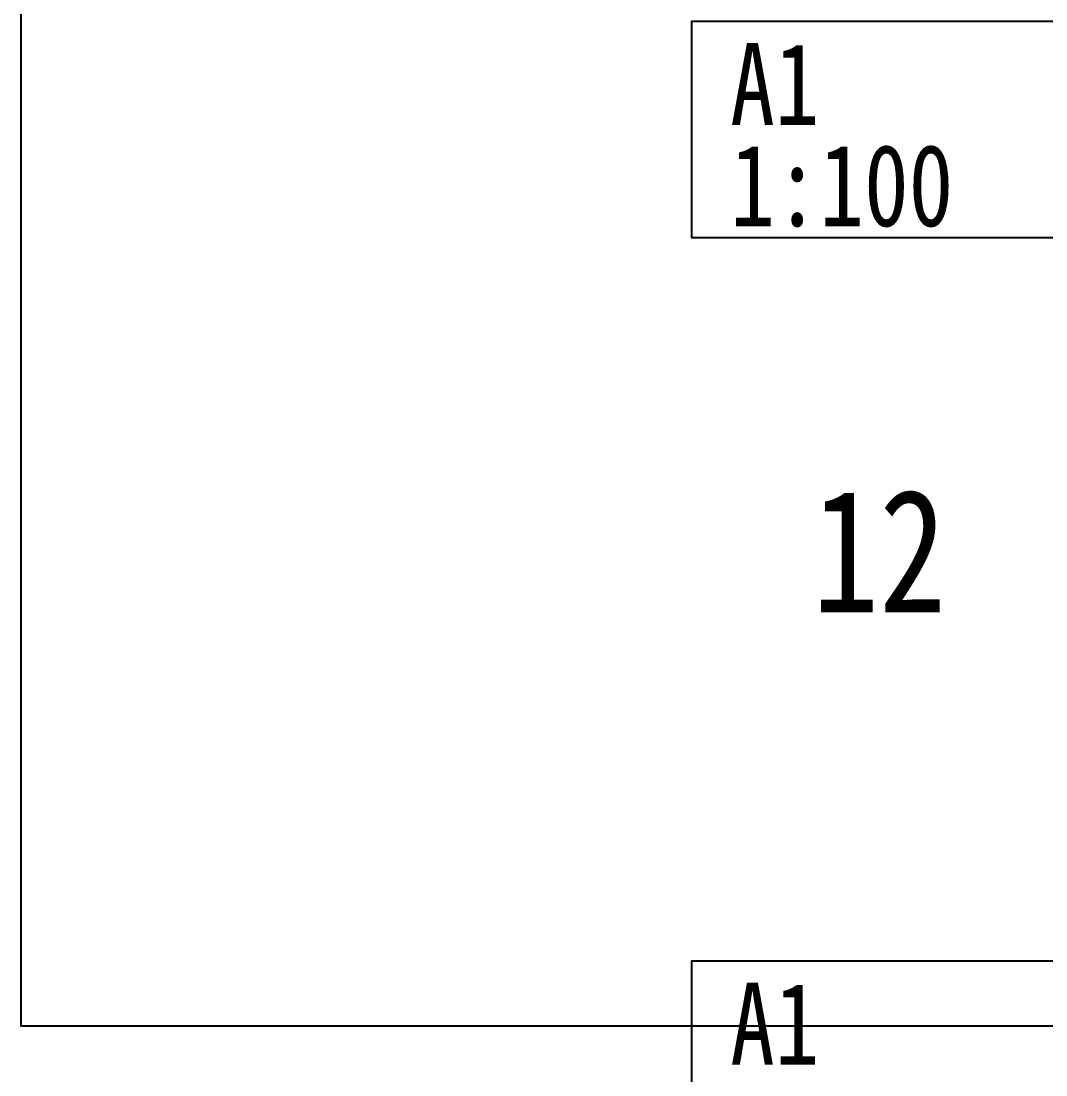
# Model space of a CAD drawing. Extents: x 27938 to 1507990, y 110129 to 923079.
# Drawn here: x 727538 to 811696, y 247050 to 333624 of the extents above; entities that cross this region are included whole.
import ezdxf

# ---------------------------------------------------------------- set-up
doc = ezdxf.new("R2010")
doc.units = 0
doc.header["$LTSCALE"] = 1000
doc.header["$MEASUREMENT"] = 0
doc.layers.add('text', color=7, linetype='Continuous')
doc.styles.add('黑体', font='simhei.ttf')

msp = doc.modelspace()

# ---------------------------------------------------------------- linework, layer by layer
at = {"ltscale": 0.5}
msp.add_lwpolyline([(727537.6, 405838.9), (919389.3, 405838.9), (919389.3, 251063.4), (727537.6, 251063.4)], close=True, dxfattribs=at)
at = {"layer": 'text', "color": 2}
for points in [[(813614.1, 315815.2), (782614.1, 315815.2), (782614.1, 333623.5), (813614.1, 333623.5)], [(813614.1, 238606.8), (782614.1, 238606.8), (782614.1, 256415.2), (813614.1, 256415.2)]]:
    msp.add_lwpolyline(points, close=True, dxfattribs=at)

# ---------------------------------------------------------------- texts
at = {"layer": 'text', "color": 2, "style": '黑体', "width": 0.8}
for s, p in [('A1', (785767.4, 325097.9)), ('1:100', (785777.3, 316771.8)), ('A1', (785767.4, 247889.6))]:
    msp.add_text(s, height=6729.45, dxfattribs=at).set_placement(p)
at = {"layer": 'text', "color": 1, "style": '黑体', "width": 0.8}
msp.add_text('12', height=10094.18, dxfattribs=at).set_placement((792512.3, 285062.1))

doc.saveas('drawing.dxf')
